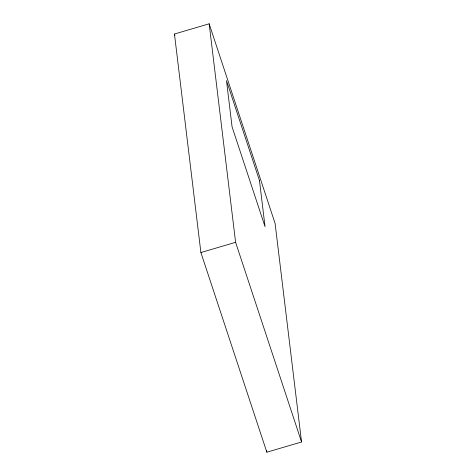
<?xml version="1.0" encoding="UTF-8"?>
<svg xmlns="http://www.w3.org/2000/svg" width="476" height="476" viewBox="0 0 476 476"><rect width="100%" height="100%" fill="white"/><g stroke="black" fill="none" stroke-linecap="round" stroke-linejoin="round"><path stroke-width="0.71" d="M174.454 34.016L209.16 23.8L275.104 223.464L301.546 441.984L266.84 452.2L200.896 252.536L174.454 34.016L174.918 35.426M200.896 252.536L235.602 242.314L209.16 23.8M235.602 242.314L301.546 441.984M266.661 450.724L266.84 452.2M259.45 180.44L226.481 80.605L232.08 126.872L265.049 226.701L259.45 180.44"/></g></svg>
